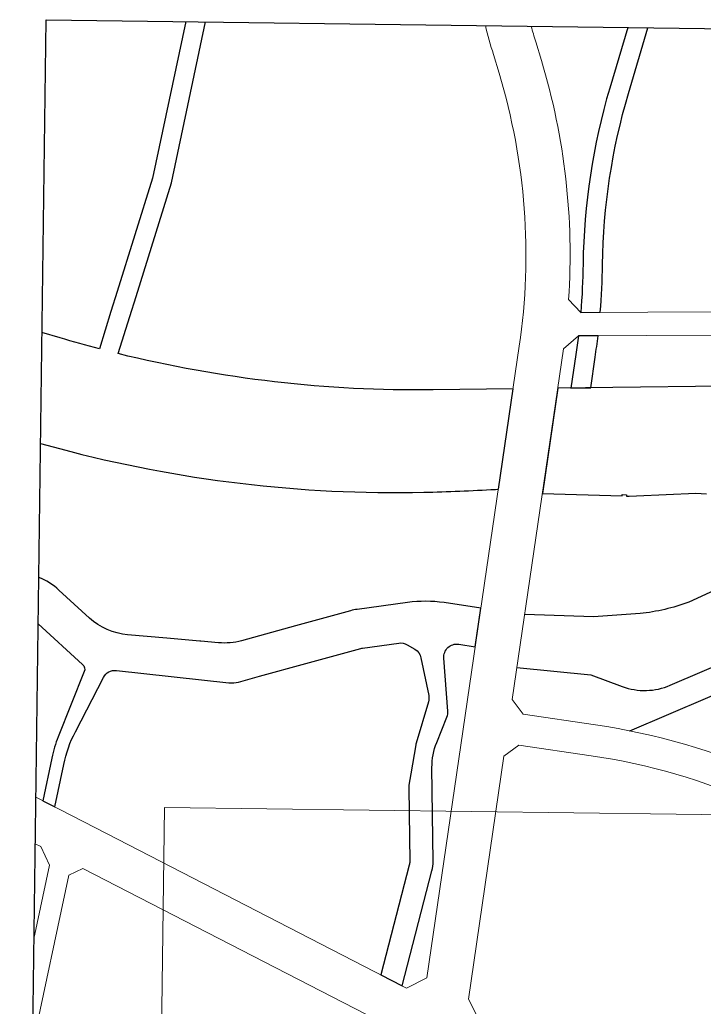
# Model space of a CAD drawing. Extents: x 274235 to 276654, y 142848 to 144425.
# Drawn here: x 274235 to 274761, y 143666 to 144425 of the extents above; entities that cross this region are included whole.
import ezdxf

# ---------------------------------------------------------------- set-up
doc = ezdxf.new("R2010")
doc.units = 0
doc.header["$LTSCALE"] = 1.5
doc.layers.get('0').update_dxf_attribs({"linetype": 'CONTINUOUS', "lineweight": 0})
doc.layers.add('000 TK-局调', color=7, linetype='CONTINUOUS')
doc.layers.add('YD-用地界线', color=2, linetype='CONTINUOUS')
doc.layers.add('RD-红线', color=7, linetype='CONTINUOUS', lineweight=13)

# ---------------------------------------------------------------- blocks, each defined once
blk = doc.blocks.new('A$C58C25E19')
at = {"layer": '000 TK-局调'}
blk.add_lwpolyline([(-809.69, 963.9), (748.53, 963.9), (748.53, -575.06), (-809.69, -575.06)], close=True, dxfattribs=at)
blk.add_lwpolyline([(-809.69, 963.9), (748.53, 963.9), (748.53, -575.06), (-809.69, -575.06)], close=True, dxfattribs=at)
blk.add_lwpolyline([(-809.69, 963.9), (748.53, 963.9), (748.53, -575.06), (-809.69, -575.06)], close=True, dxfattribs=at)
at = {"layer": 'RD-红线'}
for p, q in [((-438.8, 411.01), (-450.03, 402.42)), ((-438.8, 411.01), (-450.03, 402.42)), ((-383, 403.58), (-438.8, 411.01)), ((-383, 403.58), (-438.8, 411.01)), ((-450.03, 402.42), (-474.95, 215.2)), ((-450.03, 402.42), (-474.95, 215.2)), ((-474.95, 215.2), (-463.5, 193.65)), ((-474.95, 215.2), (-463.5, 193.65))]:
    blk.add_line(p, q, dxfattribs=at)
for points in [[(-442.36, 717.74, 0.110234), (-460.7, 927.39), (-465.22, 941.64, -0.011217), (-471.73, 963.9, -0.011217)], [(-442.36, 717.74, 0.110234), (-460.7, 927.39), (-465.22, 941.64, -0.011217), (-471.73, 963.9, -0.011217)], [(-404.86, 754.13, 0.09018), (-428.29, 937.66), (-432.8, 951.91, -0.006486), (-436.43, 963.9, -0.006486)], [(-404.86, 754.13, 0.09018), (-428.29, 937.66), (-432.8, 951.91, -0.006486), (-436.43, 963.9, -0.006486)], [(-395.53, 744.33), (71.4, 752.73, -0.050229), (193.06, 742.69), (193.2, 742.66), (224.8, 735.81), (357.17, 708.11), (472.38, 683.12), (490.73, 694.48), (493.7, 706.23)], [(-395.53, 744.33), (71.4, 752.73, -0.050229), (193.06, 742.69), (193.2, 742.66), (224.8, 735.81), (357.17, 708.11), (472.38, 683.12), (490.73, 694.48), (493.7, 706.23)], [(456.97, 561.27), (478.94, 647.93), (467.95, 665.66), (353.42, 690.51), (221.05, 718.2), (189.65, 725.01, 0.050171), (71.73, 734.73), (-396.94, 726.3), (-408.26, 716.2), (-444.22, 446.03), (-435.63, 434.8), (-379.84, 427.37, -0.068528), (-245.18, 390.23), (-112.74, 333.29, 0.068528), (41.91, 290.63), (364.86, 247.65), (382.91, 260.33), (401.27, 345.07), (414.63, 383.11), (429.89, 453.56), (438.44, 487.46), (431.06, 499.01), (388.15, 507.1)], [(456.97, 561.27), (478.94, 647.93), (467.95, 665.66), (353.42, 690.51), (221.05, 718.2), (189.65, 725.01, 0.050171), (71.73, 734.73), (-396.94, 726.3), (-408.26, 716.2), (-444.22, 446.03), (-435.63, 434.8), (-379.84, 427.37, -0.068528), (-245.18, 390.23), (-112.74, 333.29, 0.068528), (41.91, 290.63), (364.86, 247.65), (382.91, 260.33), (401.27, 345.07), (414.63, 383.11), (429.89, 453.56), (438.44, 487.46), (431.06, 499.01), (388.15, 507.1)]]:
    blk.add_lwpolyline(points, format="xyb", dxfattribs=at)
at = {"layer": 'RD-红线', "linetype": 'ByBlock'}
blk.add_lwpolyline([(-404.86, 754.13), (-395.48, 744.28)], dxfattribs=at)
blk.add_lwpolyline([(-404.86, 754.13), (-395.48, 744.28)], dxfattribs=at)
at = {"layer": 'RD-红线'}
for points in [[(-442.36, 717.74), (-465.26, 545.7), (-507.12, 231.22), (-522.53, 223.04), (-754.48, 338.53)], [(-442.36, 717.74), (-465.26, 545.7), (-507.12, 231.22), (-522.53, 223.04), (-754.48, 338.53)], [(-809.69, 366.02), (-754.48, 338.53)], [(-809.69, 366.02), (-754.48, 338.53)], [(-809.69, 257.22), (-798.46, 313.9), (-805.47, 328.17), (-809.69, 330.27)], [(-809.69, 257.22), (-798.46, 313.9), (-805.47, 328.17), (-809.69, 330.27)], [(-809.69, 140.62), (-807.06, 136.69), (-536.89, 83.18), (-525.76, 91.15), (-515.54, 167.96), (-526.99, 189.51), (-772.72, 311.86), (-783.61, 306.51), (-809.69, 174.88)], [(-809.69, 140.62), (-807.06, 136.69), (-536.89, 83.18), (-525.76, 91.15), (-515.54, 167.96), (-526.99, 189.51), (-772.72, 311.86), (-783.61, 306.51), (-809.69, 174.88)]]:
    blk.add_lwpolyline(points, dxfattribs=at)
blk.add_arc((-447.39, -80.15), 488, 66.73742, 82.41843, dxfattribs=at)
blk.add_arc((-447.39, -80.15), 488, 66.73742, 82.41843, dxfattribs=at)
at = {"layer": 'YD-用地界线'}
for points in [[(-702.22, 963.9), (-726.19, 843.29), (-752.25, 755.58), (-756.81, 740.22), (-765.36, 711.43, -0.008175), (-795.69, 719.52), (-809.69, 723.36)], [(-809.69, 638.06), (-794.95, 634.34, 0.070776), (-514.27, 604.47, 0.009276), (-459.25, 607.43), (-457.03, 607.51), (-446.73, 684.9), (-508.25, 683.29, -0.063736), (-750.76, 707.92), (-742.2, 736.73), (-737.63, 752.1), (-711.61, 839.68), (-686.92, 963.9)], [(-362.21, 963.9), (-375.4, 917.06, 0.068756), (-394.13, 781.48, -0.017636), (-395.44, 744.33), (-380.39, 744.6, 0.017022), (-379.13, 781.48, -0.068756), (-360.96, 912.99), (-346.62, 963.9)], [(-147.2, 605.04), (-147.73, 601.72), (-155.32, 593.15), (-172.83, 577.55), (-188.34, 569.53), (-213.35, 558.83), (-227.98, 553.89), (-273.96, 539.57), (-309.39, 522.6, -0.060477), (-346.72, 513.35), (-382.48, 510.34), (-435.5, 511.53)], [(-188.34, 569.53), (-213.35, 558.83), (-227.98, 553.89), (-273.96, 539.57), (-309.39, 522.6, -0.060477), (-346.72, 513.35), (-382.48, 510.34), (-435.5, 511.53)], [(-809.69, 499.36), (-775.1, 468.63, -0.312405), (-773.75, 463.1), (-793.08, 412.78, 0.042828), (-797.83, 396.35), (-804.36, 363.37), (-795.08, 358.75), (-788.59, 391.54, -0.067032), (-779.95, 416.79), (-758.94, 458.86, -0.3103), (-749.04, 464.34), (-662.39, 456, 0.094644), (-654.92, 456.7), (-638.86, 461.34), (-603.41, 471.59), (-561.13, 483.81, -0.033141), (-559.84, 484.1), (-532.06, 488.26, -0.168927), (-525.61, 487.05), (-519.63, 483.63, -0.211457), (-514.84, 477.1), (-508.48, 448.24, -0.123911), (-508.63, 443.36), (-517.69, 411.41, 0.030743), (-517.95, 410.21), (-521.41, 387.8), (-522.77, 379.03, 0.044716), (-522.88, 377.25), (-522.38, 357.57), (-521.44, 320.34, -0.066476), (-521.72, 317.71), (-542.48, 232.97), (-525.96, 224.75), (-504.24, 313.43, 0.066476), (-503.45, 320.8), (-505.27, 392.84, -0.099538), (-501.88, 412.26), (-494.24, 431.86, 0.115725), (-493.6, 436.38), (-497.26, 477.17, -0.480737), (-485.98, 487.98), (-473.17, 486.27), (-469.21, 516.01), (-497.62, 519.79, 0.070434), (-525.66, 519.56), (-564.29, 513.76, 0.033141), (-569.47, 512.63), (-611.74, 500.41), (-653.03, 488.47, -0.089411), (-670.68, 486.64), (-684.35, 487.68, -0.022493), (-685.25, 487.7), (-710.63, 489.66), (-740.75, 491.93, -0.164233), (-770.2, 504.4), (-794.03, 525.58, 0.092211), (-809.69, 535.02, 0.092211)], [(-440.93, 470.79), (-384.1, 465.68), (-359.69, 457.11, 0.191048), (-322.85, 458.57), (-272.04, 481.1, -0.089891), (-265.1, 482.79), (-246.47, 483.88, -0.089229), (-242.96, 483.46), (-187.45, 466.46, 0.076133), (-178.46, 465.14), (-112.56, 465.58, -0.230019), (-88.9, 454.29), (-71.07, 431.93, -0.256506), (-68.62, 417.7), (-69.56, 414.96, 0.265673), (-66.77, 400.33), (-49.16, 379.73, 0.347144), (-30.92, 376.13), (-2.24, 390.82, -0.227954), (15.09, 391.25), (32.39, 383.46, -0.364078), (43.55, 360.29), (26.41, 292.91)], [(-353.4, 423.15), (-263.93, 462.82), (-247.1, 463.81), (-193.31, 447.33, 0.076133), (-178.33, 445.14), (-112.42, 445.58, -0.230019), (-104.54, 441.82), (-88.42, 421.61), (-88.47, 421.46, 0.265673), (-81.97, 387.33), (-53.52, 355.72)], [(-353.4, 423.15), (-263.93, 462.82), (-247.1, 463.81), (-193.31, 447.33, 0.076133), (-178.33, 445.14), (-112.42, 445.58, -0.230019), (-104.54, 441.82), (-88.42, 421.61), (-88.47, 421.46, 0.265673), (-81.97, 387.33), (-53.52, 355.72)], [(-353.4, 423.15), (-263.93, 462.82), (-247.1, 463.81), (-193.31, 447.33, 0.076133), (-178.33, 445.14), (-112.42, 445.58, -0.230019), (-104.54, 441.82), (-88.42, 421.61), (-88.47, 421.46, 0.265673), (-81.97, 387.33), (-53.52, 355.72)]]:
    blk.add_lwpolyline(points, format="xyb", dxfattribs=at)
blk.add_lwpolyline([(-242.7, 690.22), (-412.31, 685.79), (-423.1, 604.7), (-361.77, 603.6), (-361.73, 604.66), (-358.29, 604.66), (-358.31, 603.53), (-356.4, 603.5), (-350.67, 603.83), (-305.13, 606.48), (-296.75, 606.09)], dxfattribs=at)
blk.add_lwpolyline([(-381.92, 726.57), (-396.94, 726.3), (-397.04, 726.21, -0.006821), (-398.74, 711.93), (-402.19, 686.06), (-387, 686.46), (-383.87, 709.95, 0.007715), (-381.92, 726.57)], format="xyb", close=True, dxfattribs=at)

msp = doc.modelspace()

# ---------------------------------------------------------------- linework, layer by layer
msp.add_lwpolyline([(274345.832, 143819.555), (275605.722, 143802.957), (275593.986, 142912.034), (274334.095, 142928.632)], close=True)

# ---------------------------------------------------------------- block references
at = {"rotation": 359.2452370376578}
msp.add_blockref('A$C58C25E19', (275051.771, 143450.675), dxfattribs=at)

doc.saveas('drawing.dxf')
